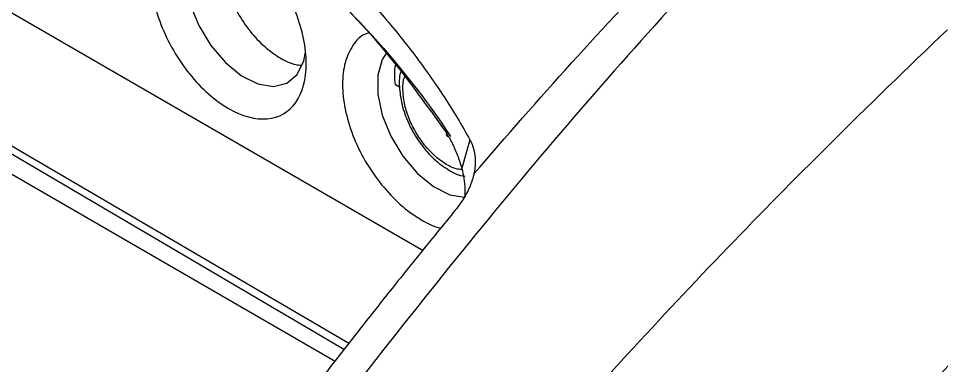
# Model space of a CAD drawing. Extents: x 86 to 639, y 68 to 658.
# Drawn here: x 550.02 to 587.76, y 185.05 to 199.24 of the extents above; entities that cross this region are included whole.
import ezdxf

# ---------------------------------------------------------------- set-up
doc = ezdxf.new("R2010")
doc.units = 0
doc.layers.get('0').update_dxf_attribs({"linetype": 'CONTINUOUS'})

msp = doc.modelspace()

# ---------------------------------------------------------------- linework, layer by layer
at = {"color": 7, "linetype": 'CONTINUOUS'}
for p, q in [((533.472, 208.857), (566.568, 189.751)), ((565.603, 196.427), (565.427, 196.529)), ((562.968, 185.219), (546.795, 194.556))]:
    msp.add_line(p, q, dxfattribs=at)
at = {"color": 8, "linetype": 'CONTINUOUS'}
for p, q in [((547.16, 195.536), (563.547, 185.948)), ((563.345, 185.693), (546.996, 195.307))]:
    msp.add_line(p, q, dxfattribs=at)
at = {"color": 7, "linetype": 'CONTINUOUS', "flags": 128}
for points in [[(559.019, 202.644), (558.482, 202.809), (557.885, 202.797), (557.393, 202.55), (557.044, 202.089), (556.863, 201.446), (556.863, 200.67), (557.044, 199.817), (557.393, 198.952), (557.885, 198.139), (558.482, 197.437), (559.14, 196.899), (559.811, 196.565), (560.444, 196.459), (560.993, 196.59), (561.418, 196.947), (561.686, 197.504), (561.756, 197.857)], [(565.075, 197.848), (564.893, 197.558), (564.712, 196.915), (564.712, 196.138), (564.893, 195.286), (565.242, 194.421), (565.734, 193.608), (566.331, 192.906), (566.989, 192.368), (567.66, 192.034), (568.249, 191.928)]]:
    msp.add_lwpolyline(points, dxfattribs=at)
at = {"color": 8, "linetype": 'CONTINUOUS', "flags": 128}
msp.add_lwpolyline([(568.147, 193.112), (568.132, 193.097), (568.126, 193.084), (568.128, 193.074), (568.138, 193.066), (568.151, 193.061)], dxfattribs=at)
at = {"color": 7, "linetype": 'CONTINUOUS'}
msp.add_arc((567.608, 194.513), 0.106, 155.2335, 260.5537, dxfattribs=at)
for points, knots in [([(551.009, 210.358), (551.267, 210.208), (551.781, 209.909), (552.541, 209.452), (553.29, 208.99), (554.028, 208.522), (554.755, 208.048), (555.47, 207.569), (556.368, 206.949), (557.434, 206.184), (558.65, 205.261), (559.819, 204.322), (560.865, 203.429), (561.796, 202.589), (562.62, 201.806), (563.409, 201.014), (564.164, 200.213), (564.885, 199.4), (565.571, 198.578), (566.223, 197.743), (566.84, 196.897), (567.421, 196.039), (567.97, 195.169), (568.308, 194.574), (568.476, 194.278)], [0, 0, 0, 0, 0.036507, 0.072804, 0.108897, 0.14479, 0.180489, 0.215998, 0.251324, 0.315652, 0.379003, 0.441418, 0.502941, 0.551228, 0.598802, 0.645692, 0.691926, 0.737535, 0.782551, 0.827009, 0.870944, 0.914395, 0.9574, 1, 1, 1, 1]), ([(568.642, 192.888), (571.279, 195.96), (573.962, 198.935), (579.434, 204.618), (582.222, 207.327), (585.065, 209.865)], [0, 0, 0, 0, 0.5, 0.5, 1, 1, 1, 1]), ([(586.285, 209.343), (584.975, 208.141), (583.677, 206.901), (580.62, 203.871), (575.854, 198.907), (566.551, 188.039), (559.31, 178.389), (553.888, 170.853), (552.862, 169.411), (551.839, 167.964)], [0.006079, 0.006079, 0.006079, 0.006079, 0.579526, 0.579526, 1.370109, 2.734139, 4.938381, 4.938381, 5.45612, 5.45612, 5.45612, 5.45612]), ([(550.877, 209.067), (552.529, 208.113), (554.138, 207.105), (557.25, 204.971), (558.754, 203.846), (561.618, 201.445), (562.978, 200.168), (565.5, 197.435), (566.661, 195.978), (567.688, 194.413)], [0, 0, 0, 0, 0.25, 0.25, 0.5, 0.5, 0.75, 0.75, 1, 1, 1, 1]), ([(556.242, 205.67), (556.923, 205.197), (558.843, 203.862), (561.737, 201.379), (564.902, 198.214), (566.642, 195.776), (567.512, 194.558)], [0, 0, 0, 0, 0.1551848, 0.4369815, 0.7186125, 1, 1, 1, 1]), ([(561.783, 197.401), (561.783, 198.042), (561.635, 198.768), (561.079, 200.2), (560.673, 200.903), (559.711, 202.1), (559.157, 202.591), (558.046, 203.233), (557.491, 203.381), (556.529, 203.295), (556.123, 203.061), (555.568, 202.271), (555.419, 201.716), (555.419, 200.433), (555.568, 199.707), (556.123, 198.276), (556.529, 197.572), (557.01, 196.974)], [0, 0, 0, 0, 0.125, 0.125, 0.25, 0.25, 0.375, 0.375, 0.5, 0.5, 0.625, 0.625, 0.75, 0.75, 0.875, 0.875, 1, 1, 1, 1]), ([(558.446, 202.779), (558.412, 202.71), (558.289, 202.467), (558.244, 201.89), (558.321, 201.107), (558.571, 200.269), (558.966, 199.448), (559.48, 198.695), (560.08, 198.06), (560.72, 197.602), (561.24, 197.352), (561.509, 197.337), (561.583, 197.333)], [0, 0, 0, 0, 0.044723, 0.158722, 0.272718, 0.386718, 0.500716, 0.614715, 0.728713, 0.842711, 0.95671, 1, 1, 1, 1]), ([(562.304, 170.344), (562.304, 170.344), (562.304, 170.344), (566.318, 175.714), (573.177, 183.858), (581.965, 192.95), (586.376, 197.232), (587.999, 198.778)], [0.523791, 0.523791, 0.523791, 0.523791, 0.523817, 0.523817, 2.72806, 4.09209, 4.882655, 4.882655, 4.882655, 4.882655]), ([(564.328, 198.643), (564.285, 198.631), (564.018, 198.558), (563.67, 198.159), (563.339, 197.467), (563.232, 196.564), (563.341, 195.539), (563.664, 194.459), (564.169, 193.385), (564.629, 192.757), (564.859, 192.443)], [0, 0, 0, 0, 0.026905, 0.16592, 0.304933, 0.443947, 0.582959, 0.721972, 0.860987, 1, 1, 1, 1]), ([(557.01, 196.974), (557.491, 196.376), (558.046, 195.884), (559.157, 195.243), (559.711, 195.094), (560.673, 195.18), (561.079, 195.415), (561.635, 196.205), (561.783, 196.759), (561.783, 197.401)], [0, 0, 0, 0, 0.25, 0.25, 0.5, 0.5, 0.75, 0.75, 1, 1, 1, 1]), ([(565.659, 197.082), (565.651, 197.061), (565.575, 196.849), (565.584, 196.354), (565.697, 195.628), (565.984, 194.871), (566.402, 194.16), (566.926, 193.539), (567.524, 193.076), (567.99, 192.822), (568.246, 192.797), (568.285, 192.793)], [0, 0, 0, 0, 0.014601, 0.144835, 0.2814036, 0.4187475, 0.5558255, 0.6934858, 0.8326253, 0.974485, 1, 1, 1, 1]), ([(567.512, 194.558), (567.538, 194.517), (567.589, 194.437), (567.662, 194.309), (567.733, 194.176), (567.8, 194.037), (567.88, 193.861), (567.969, 193.643), (568.063, 193.383), (568.119, 193.202), (568.147, 193.112)], [0, 0, 0, 0, 0.100053, 0.199813, 0.299485, 0.39927, 0.499364, 0.667354, 0.833932, 1, 1, 1, 1]), ([(568.476, 194.278), (568.497, 194.237), (568.539, 194.155), (568.589, 194.026), (568.63, 193.893), (568.662, 193.755), (568.688, 193.584), (568.699, 193.377), (568.687, 193.134), (568.657, 192.971), (568.642, 192.888)], [0, 0, 0, 0, 0.099197, 0.198416, 0.298049, 0.398483, 0.500097, 0.666179, 0.83229, 1, 1, 1, 1]), ([(568.642, 192.888), (568.63, 192.838), (568.606, 192.738), (568.559, 192.586), (568.503, 192.434), (568.437, 192.281), (568.348, 192.098), (568.228, 191.886), (568.072, 191.648), (567.952, 191.494), (567.892, 191.416)], [0, 0, 0, 0, 0.097814, 0.196456, 0.29622, 0.397392, 0.500246, 0.663675, 0.82996, 1, 1, 1, 1]), ([(568.147, 193.112), (568.207, 192.833), (568.291, 192.45), (568.264, 192.055), (568.257, 191.947)], [0, 0, 0, 0, 0.725645, 1, 1, 1, 1]), ([(564.859, 192.443), (565.111, 192.157), (565.614, 191.585), (566.446, 191.012), (567.029, 190.704), (567.295, 190.68), (567.305, 190.679)], [0, 0, 0, 0, 0.328895, 0.657791, 0.986686, 1, 1, 1, 1]), ([(567.892, 191.416), (567.641, 191.109), (567.147, 190.507), (566.422, 189.612), (565.723, 188.742), (565.05, 187.898), (564.403, 187.081), (563.781, 186.29), (563.185, 185.527), (562.613, 184.791), (562.067, 184.084), (561.545, 183.405), (561.048, 182.755), (560.575, 182.134), (560.127, 181.543), (559.703, 180.981), (558.98, 180.022), (557.937, 178.625), (556.55, 176.748), (555.116, 174.787), (553.636, 172.741), (552.108, 170.61), (551.077, 169.156), (550.552, 168.416)], [0, 0, 0, 0, 0.0420064, 0.0826574, 0.1219544, 0.1598985, 0.1964906, 0.2317316, 0.2656221, 0.2981624, 0.3293529, 0.3591937, 0.3876851, 0.414827, 0.4406195, 0.4650626, 0.4881562, 0.565624, 0.6462287, 0.7299708, 0.8168491, 0.9068606, 1, 1, 1, 1]), ([(572.126, 168.169), (572.436, 168.512), (573.084, 169.228), (574.099, 170.343), (575.198, 171.546), (576.382, 172.834), (577.652, 174.205), (579.008, 175.66), (580.45, 177.195), (581.98, 178.809), (583.599, 180.5), (585.306, 182.264), (587.103, 184.099), (588.992, 186.002), (590.972, 187.971), (592.327, 189.292), (593.019, 189.966)], [0, 0, 0, 0, 0.045352, 0.094717, 0.148097, 0.20549, 0.266895, 0.332312, 0.40174, 0.475177, 0.552622, 0.634076, 0.719537, 0.809009, 0.902494, 1, 1, 1, 1]), ([(572.396, 167.593), (572.832, 168.074), (573.696, 169.029), (574.987, 170.444), (576.262, 171.833), (577.977, 173.689), (580.122, 175.986), (582.451, 178.444), (584.502, 180.578), (586.283, 182.41), (588.046, 184.2), (589.789, 185.948), (591.512, 187.655), (592.657, 188.769), (593.225, 189.323)], [0, 0, 0, 0, 0.063836, 0.126757, 0.188766, 0.249862, 0.376518, 0.499995, 0.586354, 0.671492, 0.755418, 0.83814, 0.919664, 1, 1, 1, 1])]:
    msp.add_open_spline(points, degree=3, knots=knots, dxfattribs=at)
for points in [[(565.427, 196.529), (565.394, 196.814), (565.394, 197.085), (565.427, 197.332)], [(568.476, 194.278), (568.367, 193.889), (568.258, 193.501), (568.147, 193.112)]]:
    msp.add_open_spline(points, degree=3, dxfattribs=at)
at = {"color": 8, "linetype": 'CONTINUOUS'}
for points, knots in [([(566.625, 194.059), (566.497, 194.234), (566.241, 194.584), (565.961, 195.181), (565.779, 195.784), (565.727, 196.346), (565.745, 196.719), (565.812, 196.861), (565.817, 196.873)], [0, 0, 0, 0, 0.196234, 0.392472, 0.588703, 0.784938, 0.981177, 1, 1, 1, 1]), ([(568.154, 193.061), (568.093, 193.064), (567.891, 193.074), (567.51, 193.257), (567.045, 193.583), (566.765, 193.9), (566.625, 194.059)], [0, 0, 0, 0, 0.1260814, 0.4173872, 0.7086923, 1, 1, 1, 1])]:
    msp.add_open_spline(points, degree=3, knots=knots, dxfattribs=at)

doc.saveas('drawing.dxf')
